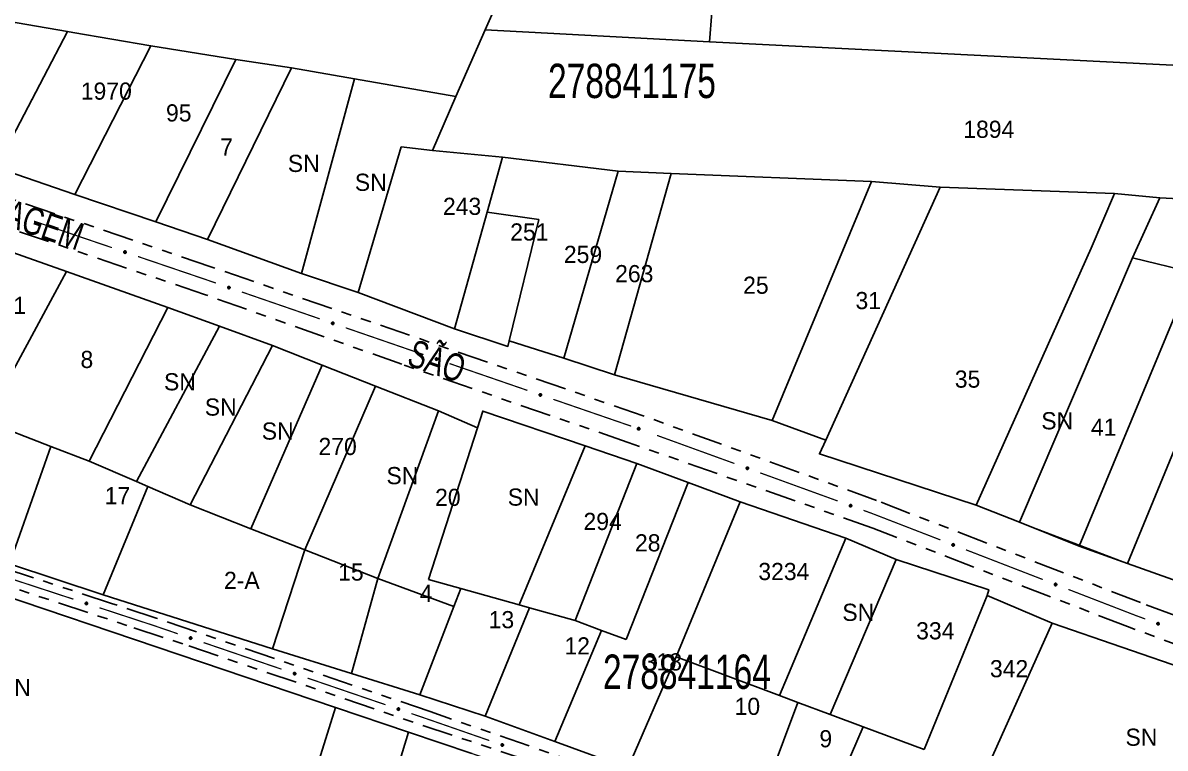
# Model space of a CAD drawing. Extents: x 203196 to 204359, y 4872588 to 4874244.
# Drawn here: x 203785.8 to 203952.2, y 4872949.2 to 4873054.9 of the extents above; entities that cross this region are included whole.
import ezdxf
from ezdxf.enums import TextEntityAlignment as Align

# ---------------------------------------------------------------- set-up
doc = ezdxf.new("R2010")
doc.units = 0
doc.header["$LTSCALE"] = 1.5
doc.header["$MEASUREMENT"] = 0
doc.linetypes.add('TRACO_25', pattern=[8, 3, -1, 1, -1, 1, -1])
for name, color, linetype in [('CD_MALHA_LOTES', 7, 'CONTINUOUS'), ('CD_TXT_QUADRA', 7, 'CONTINUOUS'), ('RU-QUADRA', 210, 'CONTINUOUS'), ('SV-EIXO-RUA-N-PAV', 6, 'CONTINUOUS'), ('SV-RUA-NAO-PAV', 7, 'CONTINUOUS'), ('SV-TXT-RUA-N-PAV', 7, 'CONTINUOUS'), ('Th_NmrPort', 1, 'CONTINUOUS')]:
    doc.layers.add(name, color=color, linetype=linetype)
doc.styles.add('ARIAL', font='ARIAL.SHX')

msp = doc.modelspace()

# ---------------------------------------------------------------- linework, layer by layer
at = {"layer": 'CD_MALHA_LOTES', "linetype": 'Continuous', "flags": 128}
for points in [[(203853.121982, 4873053.845692), (203857.186111, 4873063.072302)], [(203885.823435, 4873052.068419), (203886.506238, 4873060.685529)], [(203792.242012, 4873053.59605), (203768.521397, 4873057.680957)], [(203781.890868, 4873033.784466), (203792.242012, 4873053.59605)], [(203793.037465, 4873053.459066), (203792.242012, 4873053.59605)], [(203804.409524, 4873051.500693), (203793.037465, 4873053.459066)], [(203848.832793, 4873044.108137), (203853.121982, 4873053.845692)], [(203885.823435, 4873052.068419), (203853.121982, 4873053.845692)], [(203793.341704, 4873029.881911), (203804.409524, 4873051.500693)], [(203816.774124, 4873049.531691), (203804.409524, 4873051.500693)], [(204030.487436, 4873044.820245), (203885.823435, 4873052.068419)], [(203805.13036, 4873025.864224), (203816.774124, 4873049.531691)], [(203824.908689, 4873048.313637), (203816.774124, 4873049.531691)], [(203812.648515, 4873023.301965), (203824.908689, 4873048.313637)], [(203834.081814, 4873046.701139), (203824.908689, 4873048.313637)], [(203826.378144, 4873018.3472), (203834.081814, 4873046.701139)], [(203834.081814, 4873046.701139), (203848.832793, 4873044.108137)], [(203845.473912, 4873036.288461), (203848.832793, 4873044.108137)], [(203840.890518, 4873036.8016), (203834.63816, 4873015.614133)], [(203845.473912, 4873036.288461), (203840.890518, 4873036.8016)], [(203855.656088, 4873035.300666), (203845.473912, 4873036.288461)], [(203853.438623, 4873027.312198), (203855.656088, 4873035.300666)], [(203855.656088, 4873035.300666), (203872.499733, 4873033.26276)], [(203781.890868, 4873033.784466), (203793.341704, 4873029.881911)], [(203864.564882, 4873006.02953), (203872.499733, 4873033.26276)], [(203871.973828, 4873003.594156), (203880.241047, 4873032.901806)], [(203872.499733, 4873033.26276), (203880.241047, 4873032.901806)], [(203880.241047, 4873032.901806), (203909.422222, 4873031.768604)], [(203894.938902, 4872996.952933), (203909.422222, 4873031.768604)], [(203902.760369, 4872994.102973), (203919.449135, 4873030.933028)], [(203909.422222, 4873031.768604), (203919.449135, 4873030.933028)], [(203919.449135, 4873030.933028), (203944.828698, 4873030.002983)], [(203793.341704, 4873029.881911), (203805.13036, 4873025.864224)], [(203924.657896, 4872984.647631), (203941.412932, 4873022.070896), (203944.828698, 4873030.002983)], [(203944.828698, 4873030.002983), (203951.4182, 4873029.385217)], [(203947.465707, 4873020.620496), (203951.4182, 4873029.385217)], [(203951.4182, 4873029.385217), (204021.871201, 4873025.681112)], [(203848.667316, 4873010.303457), (203853.438623, 4873027.312198)], [(203860.958808, 4873026.198097), (203853.438623, 4873027.312198)], [(203856.640582, 4873008.533822), (203860.958808, 4873026.198097)], [(203805.13036, 4873025.864224), (203812.648515, 4873023.301965)], [(203777.094443, 4873023.962809), (203792.097701, 4873018.637287)], [(203812.648515, 4873023.301965), (203826.378144, 4873018.3472)], [(203930.992623, 4872982.130188), (203947.465707, 4873020.620496)], [(203956.222469, 4873018.522151), (203947.465707, 4873020.620496)], [(203780.321816, 4872996.851906), (203792.097701, 4873018.637287)], [(203792.097701, 4873018.637287), (203806.889796, 4873013.386719)], [(203826.378144, 4873018.3472), (203834.63816, 4873015.614133)], [(203939.680674, 4872978.677525), (203956.222469, 4873018.522151)], [(203946.700885, 4872976.149762), (203963.460238, 4873016.787797)], [(203834.63816, 4873015.614133), (203848.667316, 4873010.303457)], [(203795.442211, 4872991.02488), (203806.889796, 4873013.386719)], [(203806.889796, 4873013.386719), (203814.415385, 4873010.664926)], [(203802.317484, 4872988.050414), (203814.415385, 4873010.664926)], [(203814.415385, 4873010.664926), (203822.141594, 4873007.870575)], [(203848.667316, 4873010.303457), (203856.411441, 4873007.744297)], [(203810.14051, 4872984.665918), (203822.141594, 4873007.870575)], [(203822.141594, 4873007.870575), (203829.3505, 4873005.03063)], [(203856.411441, 4873007.744297), (203856.640582, 4873008.533822)], [(203856.640582, 4873008.533822), (203864.564882, 4873006.02953)], [(203864.564882, 4873006.02953), (203871.973828, 4873003.594156)], [(203818.998296, 4872981.193302), (203829.3505, 4873005.03063)], [(203829.3505, 4873005.03063), (203837.153078, 4873001.956808)], [(203871.973828, 4873003.594156), (203894.938902, 4872996.952933)], [(203826.825481, 4872978.124723), (203837.153078, 4873001.956808)], [(203837.153078, 4873001.956808), (203846.332081, 4872998.340744)], [(203837.498959, 4872973.940281), (203846.332081, 4872998.340744)], [(203846.332081, 4872998.340744), (203852.013923, 4872995.903337)], [(203852.013923, 4872995.903337), (203852.796826, 4872998.326149)], [(203852.796826, 4872998.326149), (203867.710795, 4872993.254147)], [(203789.822241, 4872993.190677), (203780.321816, 4872996.851906)], [(203894.938902, 4872996.952933), (203902.760369, 4872994.102973)], [(203844.867516, 4872973.787677), (203852.013923, 4872995.903337)], [(203783.815098, 4872976.061466), (203789.822241, 4872993.190677)], [(203789.822241, 4872993.190677), (203795.442211, 4872991.02488)], [(203858.102091, 4872970.090287), (203867.710795, 4872993.254147)], [(203867.710795, 4872993.254147), (203875.228602, 4872990.69746)], [(203902.760369, 4872994.102973), (203901.831629, 4872992.088436)], [(203802.317484, 4872988.050414), (203795.442211, 4872991.02488)], [(203901.831629, 4872992.088436), (203924.657896, 4872984.647631)], [(203866.227042, 4872967.820391), (203875.228602, 4872990.69746)], [(203875.228602, 4872990.69746), (203882.69863, 4872987.925001)], [(203803.952976, 4872987.342847), (203802.317484, 4872988.050414)], [(203882.69863, 4872987.925001), (203873.66462, 4872965.056368)], [(203882.69863, 4872987.925001), (203890.2794, 4872985.111439)], [(203797.472578, 4872971.559753), (203803.952976, 4872987.342847)], [(203810.14051, 4872984.665918), (203803.952976, 4872987.342847)], [(203818.998296, 4872981.193302), (203810.14051, 4872984.665918)], [(203880.943819, 4872962.527218), (203890.2794, 4872985.111439)], [(203890.2794, 4872985.111439), (203905.669865, 4872979.834025)], [(203924.657896, 4872984.647631), (203930.992623, 4872982.130188)], [(203826.825481, 4872978.124723), (203818.998296, 4872981.193302)], [(203930.992623, 4872982.130188), (203939.680674, 4872978.677525)], [(203756.311058, 4872980.481343), (203831.336802, 4872955.17259)], [(203895.991435, 4872956.903317), (203905.669865, 4872979.834025)], [(203905.669865, 4872979.834025), (203913.007581, 4872976.710727)], [(203822.1377, 4872963.723123), (203826.825481, 4872978.124723)], [(203837.498959, 4872973.940281), (203826.825481, 4872978.124723)], [(203939.680674, 4872978.677525), (203946.700885, 4872976.149762)], [(203797.472578, 4872971.559753), (203783.815098, 4872976.061466)], [(203903.379668, 4872954.142036), (203913.007581, 4872976.710727)], [(203913.007581, 4872976.710727), (203926.508543, 4872972.310837)], [(203946.700885, 4872976.149762), (203954.773101, 4872973.243204)], [(203833.630488, 4872960.123787), (203837.498959, 4872973.940281)], [(203848.557499, 4872969.854379), (203837.498959, 4872973.940281)], [(203849.567324, 4872972.474675), (203844.867516, 4872973.787677)], [(203822.1377, 4872963.723123), (203797.472578, 4872971.559753)], [(203848.557499, 4872969.854379), (203849.567324, 4872972.474675)], [(203858.102091, 4872970.090287), (203849.567324, 4872972.474675)], [(203917.075829, 4872949.023228), (203926.259262, 4872971.448679)], [(203926.508543, 4872972.310837), (203926.259262, 4872971.448679)], [(203926.259262, 4872971.448679), (203935.758991, 4872967.460894)], [(203843.603737, 4872957.000343), (203848.557499, 4872969.854379)], [(203853.136557, 4872953.885088), (203859.584793, 4872969.676059)], [(203859.584793, 4872969.676059), (203858.102091, 4872970.090287)], [(203866.227042, 4872967.820391), (203859.584793, 4872969.676059)], [(203870.100155, 4872966.381028), (203866.227042, 4872967.820391)], [(203863.265969, 4872950.210761), (203870.100155, 4872966.381028)], [(203873.66462, 4872965.056368), (203870.100155, 4872966.381028)], [(203925.977239, 4872945.696412), (203935.758991, 4872967.460894)], [(203935.758991, 4872967.460894), (203966.195817, 4872956.941858)], [(203833.630488, 4872960.123787), (203822.1377, 4872963.723123)], [(203873.918998, 4872946.346498), (203880.943819, 4872962.527218)], [(203895.991435, 4872956.903317), (203880.943819, 4872962.527218)], [(203843.603737, 4872957.000343), (203833.630488, 4872960.123787)], [(203853.136557, 4872953.885088), (203843.603737, 4872957.000343)], [(203898.688687, 4872955.895245), (203895.991435, 4872956.903317)], [(203823.578466, 4872930.432633), (203831.336802, 4872955.17259)], [(203831.336802, 4872955.17259), (203841.968219, 4872951.552568)], [(203892.265783, 4872938.778469), (203898.688687, 4872955.895245)], [(203903.379668, 4872954.142036), (203898.688687, 4872955.895245)], [(203863.265969, 4872950.210761), (203853.136557, 4872953.885088)], [(203908.199656, 4872952.340612), (203903.379668, 4872954.142036)], [(203834.423189, 4872926.899785), (203841.968219, 4872951.552568)], [(203841.968219, 4872951.552568), (203851.171292, 4872948.465834)], [(203901.10455, 4872935.943077), (203908.199656, 4872952.340612)], [(203917.075829, 4872949.023228), (203908.199656, 4872952.340612)], [(203873.918998, 4872946.346498), (203863.265969, 4872950.210761)]]:
    msp.add_lwpolyline(points, dxfattribs=at)
at = {"layer": 'RU-QUADRA', "linetype": 'Continuous', "const_width": 0.18, "flags": 128}
for points in [[(203954.773101, 4872973.243204), (203946.700885, 4872976.149762), (203930.992623, 4872982.130188), (203924.657896, 4872984.647631), (203901.831629, 4872992.088436), (203902.760369, 4872994.102973), (203894.938902, 4872996.952933), (203871.973828, 4873003.594156), (203864.564882, 4873006.02953), (203856.640582, 4873008.533822), (203856.411441, 4873007.744297), (203848.667316, 4873010.303457), (203834.63816, 4873015.614133), (203826.378144, 4873018.3472), (203812.648515, 4873023.301965), (203805.13036, 4873025.864224), (203793.341704, 4873029.881911), (203781.890868, 4873033.784466)], [(203966.195817, 4872956.941858), (203935.758991, 4872967.460894), (203926.259262, 4872971.448679), (203926.508543, 4872972.310837), (203913.007581, 4872976.710727), (203905.669865, 4872979.834025), (203890.2794, 4872985.111439), (203882.69863, 4872987.925001), (203875.228602, 4872990.69746), (203867.710795, 4872993.254147), (203852.796826, 4872998.326149), (203852.013923, 4872995.903337), (203846.332081, 4872998.340744), (203837.153078, 4873001.956808), (203829.3505, 4873005.03063), (203822.141594, 4873007.870575), (203814.415385, 4873010.664926), (203806.889796, 4873013.386719), (203792.097701, 4873018.637287), (203777.094443, 4873023.962809)], [(203783.815098, 4872976.061466), (203797.472578, 4872971.559753), (203822.1377, 4872963.723123), (203833.630488, 4872960.123787), (203843.603737, 4872957.000343), (203853.136557, 4872953.885088), (203863.265969, 4872950.210761), (203873.918998, 4872946.346498), (203892.265783, 4872938.778469), (203901.10455, 4872935.943077), (203911.112049, 4872932.459476), (203915.375991, 4872930.975201), (203920.509222, 4872929.188329), (203921.307144, 4872931.127443), (203930.87146, 4872927.257226), (203940.435259, 4872923.599782), (203949.921242, 4872919.972097), (203949.33402, 4872918.494715), (203967.785489, 4872911.750384)]]:
    msp.add_lwpolyline(points, dxfattribs=at)
msp.add_lwpolyline([(203961.291976, 4872911.308828), (203952.813353, 4872885.559117), (203843.492044, 4872923.863747), (203834.423189, 4872926.899785), (203823.578466, 4872930.432633), (203741.581345, 4872958.049153), (203731.976555, 4872961.416006), (203713.561501, 4872967.871201), (203721.84424, 4872979.151801), (203729.707697, 4872989.861363), (203756.311058, 4872980.481343), (203831.336802, 4872955.17259), (203841.968219, 4872951.552568), (203851.171292, 4872948.465834)], close=True, dxfattribs=at)
at = {"layer": 'SV-EIXO-RUA-N-PAV', "const_width": 0.18}
for points in [[(203798.743986, 4873022.118802), (203787.382038, 4873025.979648)], [(203812.488781, 4873017.448253), (203802.531302, 4873020.831853)], [(203812.945783, 4873017.29088), (203812.488781, 4873017.448253)], [(203813.891292, 4873016.965284), (203812.945783, 4873017.29088)], [(203829.019436, 4873011.755747), (203817.673328, 4873015.662899)], [(203844.147579, 4873006.54621), (203832.801472, 4873010.453362)], [(203859.275723, 4873001.336672), (203847.929615, 4873005.243825)], [(203874.403866, 4872996.127135), (203863.057758, 4873000.034288)], [(203889.451067, 4872990.688644), (203878.170367, 4872994.78081)], [(203904.491999, 4872985.232422), (203893.2113, 4872989.324588)], [(203909.439138, 4872983.437806), (203908.252232, 4872983.868366)], [(203910.126947, 4872983.17192), (203909.439138, 4872983.437806)], [(203919.454278, 4872979.566244), (203910.126947, 4872983.17192)], [(203934.378007, 4872973.797162), (203923.18521, 4872978.123973)], [(203781.721503, 4872974.666207), (203793.125102, 4872970.930175)], [(203947.890907, 4872968.573465), (203938.108939, 4872972.354891)], [(203796.926301, 4872969.684831), (203799.777201, 4872968.750823)], [(203799.777201, 4872968.750823), (203800.057928, 4872968.658852)], [(203800.057928, 4872968.658852), (203804.5287, 4872967.194143)], [(203948.371981, 4872968.396543), (203947.890907, 4872968.573465)], [(203949.310523, 4872968.051379), (203948.371981, 4872968.396543)], [(203804.5287, 4872967.194143), (203804.814085, 4872967.100646)], [(203804.814085, 4872967.100646), (203808.315374, 4872965.905372)], [(203812.100869, 4872964.613076), (203823.457354, 4872960.736188)], [(203827.242848, 4872959.443892), (203838.599333, 4872955.567003)], [(203842.384827, 4872954.274707), (203844.277575, 4872953.628559)], [(203844.277575, 4872953.628559), (203844.742503, 4872953.469842)], [(203844.742503, 4872953.469842), (203853.724796, 4872950.349859)]]:
    msp.add_lwpolyline(points, dxfattribs=at)
at = {"layer": 'SV-EIXO-RUA-N-PAV'}
for points in [[(203800.738268, 4873021.324873), (203800.694707, 4873021.302635), (203800.652722, 4873021.292431), (203800.615254, 4873021.293999), (203800.582506, 4873021.304018), (203800.550158, 4873021.318041), (203800.520664, 4873021.339375), (203800.493173, 4873021.370305), (203800.470559, 4873021.413845), (203800.462933, 4873021.457542), (203800.462505, 4873021.494358), (203800.470986, 4873021.529107), (203800.485135, 4873021.560303), (203800.508309, 4873021.590207), (203800.539925, 4873021.61776), (203800.584257, 4873021.63944), (203800.625487, 4873021.649161), (203800.661688, 4873021.646693), (203800.696568, 4873021.637946), (203800.729421, 4873021.623233), (203800.758253, 4873021.602125), (203800.785937, 4873021.570242), (203800.806755, 4873021.526203), (203800.81692, 4873021.485192), (203800.814961, 4873021.448966), (203800.805576, 4873021.41482), (203800.791905, 4873021.382204), (203800.771694, 4873021.351663), (203800.738268, 4873021.324873)], [(203815.88232, 4873016.163228), (203815.838669, 4873016.141168), (203815.796642, 4873016.131135), (203815.759181, 4873016.132856), (203815.726474, 4873016.143009), (203815.694184, 4873016.157164), (203815.664776, 4873016.178617), (203815.637412, 4873016.209659), (203815.614976, 4873016.253291), (203815.607528, 4873016.297019), (203815.60725, 4873016.333836), (203815.615873, 4873016.36855), (203815.630149, 4873016.399688), (203815.653445, 4873016.429498), (203815.685173, 4873016.456922), (203815.729593, 4873016.47842), (203815.770862, 4873016.487973), (203815.807053, 4873016.485358), (203815.841897, 4873016.476468), (203815.87469, 4873016.461622), (203815.903435, 4873016.440396), (203815.930989, 4873016.408401), (203815.951627, 4873016.364277), (203815.961625, 4873016.323224), (203815.959518, 4873016.287007), (203815.949994, 4873016.252899), (203815.936191, 4873016.22034), (203815.915855, 4873016.189881), (203815.88232, 4873016.163228)], [(203831.010463, 4873010.953691), (203830.966812, 4873010.931631), (203830.924785, 4873010.921598), (203830.887324, 4873010.923319), (203830.854618, 4873010.933471), (203830.822327, 4873010.947627), (203830.79292, 4873010.96908), (203830.765556, 4873011.000122), (203830.74312, 4873011.043754), (203830.735671, 4873011.087482), (203830.735394, 4873011.124299), (203830.744016, 4873011.159013), (203830.758293, 4873011.190151), (203830.781588, 4873011.219961), (203830.813316, 4873011.247385), (203830.857736, 4873011.268883), (203830.899006, 4873011.278436), (203830.935196, 4873011.27582), (203830.97004, 4873011.266931), (203831.002833, 4873011.252085), (203831.031579, 4873011.230859), (203831.059133, 4873011.198864), (203831.079771, 4873011.15474), (203831.089769, 4873011.113687), (203831.087662, 4873011.07747), (203831.078138, 4873011.043362), (203831.064334, 4873011.010802), (203831.043999, 4873010.980344), (203831.010463, 4873010.953691)], [(203846.138607, 4873005.744153), (203846.094955, 4873005.722094), (203846.052929, 4873005.712061), (203846.015468, 4873005.713782), (203845.982761, 4873005.723934), (203845.95047, 4873005.738089), (203845.921063, 4873005.759543), (203845.893699, 4873005.790584), (203845.871263, 4873005.834217), (203845.863815, 4873005.877945), (203845.863537, 4873005.914762), (203845.87216, 4873005.949476), (203845.886436, 4873005.980614), (203845.909731, 4873006.010424), (203845.941459, 4873006.037847), (203845.98588, 4873006.059346), (203846.027149, 4873006.068899), (203846.063339, 4873006.066283), (203846.098184, 4873006.057394), (203846.130977, 4873006.042547), (203846.159722, 4873006.021322), (203846.187276, 4873005.989327), (203846.207914, 4873005.945203), (203846.217912, 4873005.90415), (203846.215805, 4873005.867933), (203846.206281, 4873005.833825), (203846.192477, 4873005.801265), (203846.172142, 4873005.770807), (203846.138607, 4873005.744153)], [(203861.26675, 4873000.534616), (203861.223099, 4873000.512557), (203861.181072, 4873000.502524), (203861.143611, 4873000.504245), (203861.110905, 4873000.514397), (203861.078614, 4873000.528552), (203861.049207, 4873000.550006), (203861.021842, 4873000.581047), (203860.999406, 4873000.62468), (203860.991958, 4873000.668408), (203860.99168, 4873000.705224), (203861.000303, 4873000.739939), (203861.01458, 4873000.771077), (203861.037875, 4873000.800887), (203861.069603, 4873000.82831), (203861.114023, 4873000.849809), (203861.155292, 4873000.859362), (203861.191483, 4873000.856746), (203861.226327, 4873000.847857), (203861.25912, 4873000.83301), (203861.287865, 4873000.811784), (203861.315419, 4873000.779789), (203861.336057, 4873000.735665), (203861.346056, 4873000.694613), (203861.343949, 4873000.658396), (203861.334424, 4873000.624288), (203861.320621, 4873000.591728), (203861.300286, 4873000.56127), (203861.26675, 4873000.534616)], [(203875.591195, 4872995.601841), (203875.547544, 4872995.579782), (203875.505517, 4872995.569749), (203875.468056, 4872995.57147), (203875.43535, 4872995.581622), (203875.403059, 4872995.595777), (203875.373652, 4872995.617231), (203875.346288, 4872995.648272), (203875.323852, 4872995.691905), (203875.316403, 4872995.735633), (203875.316126, 4872995.772449), (203875.324748, 4872995.807164), (203875.339025, 4872995.838302), (203875.36232, 4872995.868111), (203875.394048, 4872995.895535), (203875.438468, 4872995.917034), (203875.479738, 4872995.926587), (203875.515928, 4872995.923971), (203875.550772, 4872995.915082), (203875.583565, 4872995.900235), (203875.61231, 4872995.879009), (203875.639865, 4872995.847014), (203875.660503, 4872995.80289), (203875.670501, 4872995.761838), (203875.668394, 4872995.725621), (203875.658869, 4872995.691513), (203875.645066, 4872995.658953), (203875.624731, 4872995.628495), (203875.591195, 4872995.601841)], [(203891.428712, 4872989.854137), (203891.384706, 4872989.832794), (203891.342521, 4872989.82345), (203891.305093, 4872989.825783), (203891.272557, 4872989.836469), (203891.240502, 4872989.85115), (203891.21145, 4872989.873082), (203891.184597, 4872989.904567), (203891.162877, 4872989.94856), (203891.156145, 4872989.992404), (203891.156469, 4872990.02922), (203891.165658, 4872990.063789), (203891.180442, 4872990.09469), (203891.204222, 4872990.124114), (203891.236394, 4872990.151016), (203891.28116, 4872990.171785), (203891.32258, 4872990.180662), (203891.358723, 4872990.177455), (203891.393417, 4872990.167996), (203891.425963, 4872990.152616), (203891.454357, 4872990.130923), (203891.481384, 4872990.098481), (203891.501298, 4872990.054026), (203891.510624, 4872990.012815), (203891.507925, 4872989.976637), (203891.497844, 4872989.94269), (203891.48351, 4872989.91036), (203891.462679, 4872989.880238), (203891.428712, 4872989.854137)], [(203906.469644, 4872984.397915), (203906.425638, 4872984.376572), (203906.383453, 4872984.367228), (203906.346025, 4872984.369561), (203906.313489, 4872984.380247), (203906.281434, 4872984.394928), (203906.252382, 4872984.41686), (203906.225529, 4872984.448345), (203906.203809, 4872984.492338), (203906.197077, 4872984.536182), (203906.197402, 4872984.572998), (203906.206591, 4872984.607567), (203906.221374, 4872984.638468), (203906.245154, 4872984.667892), (203906.277326, 4872984.694794), (203906.322092, 4872984.715563), (203906.363512, 4872984.72444), (203906.399655, 4872984.721233), (203906.434349, 4872984.711774), (203906.466895, 4872984.696394), (203906.495289, 4872984.674701), (203906.522316, 4872984.642259), (203906.54223, 4872984.597804), (203906.551556, 4872984.556593), (203906.548857, 4872984.520415), (203906.538776, 4872984.486468), (203906.524442, 4872984.454138), (203906.503611, 4872984.424016), (203906.469644, 4872984.397915)], [(203921.414068, 4872978.690626), (203921.369626, 4872978.670207), (203921.327255, 4872978.661745), (203921.289884, 4872978.66486), (203921.257578, 4872978.676222), (203921.225836, 4872978.69157), (203921.197248, 4872978.714103), (203921.171058, 4872978.746142), (203921.150262, 4872978.790579), (203921.144447, 4872978.834554), (203921.14554, 4872978.871356), (203921.155449, 4872978.905725), (203921.170875, 4872978.93631), (203921.195263, 4872978.965232), (203921.22799, 4872978.991455), (203921.27318, 4872979.011285), (203921.314776, 4872979.019296), (203921.350844, 4872979.015334), (203921.385333, 4872979.005154), (203921.417551, 4872978.989097), (203921.445486, 4872978.966816), (203921.47183, 4872978.933817), (203921.490811, 4872978.888956), (203921.499275, 4872978.84756), (203921.495821, 4872978.811446), (203921.485033, 4872978.777716), (203921.470027, 4872978.745693), (203921.448572, 4872978.716012), (203921.414068, 4872978.690626)], [(203936.337797, 4872972.921544), (203936.293355, 4872972.901125), (203936.250984, 4872972.892663), (203936.213613, 4872972.895778), (203936.181307, 4872972.90714), (203936.149565, 4872972.922488), (203936.120977, 4872972.945021), (203936.094788, 4872972.97706), (203936.073992, 4872973.021497), (203936.068176, 4872973.065472), (203936.069269, 4872973.102274), (203936.079178, 4872973.136643), (203936.094604, 4872973.167228), (203936.118993, 4872973.19615), (203936.151719, 4872973.222374), (203936.196909, 4872973.242203), (203936.238506, 4872973.250214), (203936.274574, 4872973.246253), (203936.309063, 4872973.236072), (203936.34128, 4872973.220015), (203936.369216, 4872973.197734), (203936.395559, 4872973.164736), (203936.414541, 4872973.119874), (203936.423004, 4872973.078478), (203936.41955, 4872973.042364), (203936.408763, 4872973.008635), (203936.393757, 4872972.976611), (203936.372302, 4872972.946931), (203936.337797, 4872972.921544)], [(203794.923434, 4872970.456846), (203794.966748, 4872970.479559), (203795.008619, 4872970.490223), (203795.046102, 4872970.489066), (203795.078958, 4872970.479407), (203795.111458, 4872970.465739), (203795.141184, 4872970.44473), (203795.169012, 4872970.414104), (203795.192102, 4872970.370814), (203795.200207, 4872970.327203), (203795.201039, 4872970.290395), (203795.192939, 4872970.255555), (203795.179133, 4872970.224205), (203795.156289, 4872970.194048), (203795.124977, 4872970.16615), (203795.080885, 4872970.143986), (203795.039764, 4872970.133813), (203795.003538, 4872970.135884), (203794.968564, 4872970.144249), (203794.935552, 4872970.1586), (203794.90649, 4872970.179391), (203794.878458, 4872970.210968), (203794.857159, 4872970.254777), (203794.846544, 4872970.295674), (203794.848106, 4872970.331919), (203794.857116, 4872970.366166), (203794.870428, 4872970.39893), (203794.890303, 4872970.429691), (203794.923434, 4872970.456846)], [(203951.284462, 4872967.208142), (203951.240362, 4872967.186994), (203951.198136, 4872967.177836), (203951.160719, 4872967.180335), (203951.12823, 4872967.191164), (203951.096241, 4872967.205987), (203951.067285, 4872967.228047), (203951.040572, 4872967.25965), (203951.019047, 4872967.303739), (203951.012509, 4872967.347612), (203951.012995, 4872967.384427), (203951.022337, 4872967.418954), (203951.037257, 4872967.449789), (203951.061167, 4872967.479108), (203951.093458, 4872967.505867), (203951.138315, 4872967.526439), (203951.179774, 4872967.535133), (203951.215902, 4872967.531766), (203951.250554, 4872967.522154), (203951.283032, 4872967.50663), (203951.31133, 4872967.484812), (203951.338213, 4872967.452251), (203951.35793, 4872967.407708), (203951.367074, 4872967.366457), (203951.364215, 4872967.330291), (203951.353984, 4872967.296389), (203951.339508, 4872967.264123), (203951.318544, 4872967.234093), (203951.284462, 4872967.208142)], [(203810.107711, 4872965.409821), (203810.151303, 4872965.431997), (203810.193302, 4872965.442142), (203810.230768, 4872965.440521), (203810.263501, 4872965.430456), (203810.29583, 4872965.416387), (203810.325294, 4872965.395011), (203810.352741, 4872965.364043), (203810.375293, 4872965.320471), (203810.382858, 4872965.276763), (203810.383234, 4872965.239947), (203810.374704, 4872965.20521), (203810.36051, 4872965.174034), (203810.337295, 4872965.144162), (203810.30564, 4872965.116654), (203810.261277, 4872965.095037), (203810.220033, 4872965.085374), (203810.183836, 4872965.087893), (203810.148968, 4872965.09669), (203810.116136, 4872965.111448), (203810.087334, 4872965.132598), (203810.059695, 4872965.164519), (203810.038939, 4872965.208588), (203810.028832, 4872965.249614), (203810.030842, 4872965.285836), (203810.040275, 4872965.319969), (203810.053992, 4872965.352566), (203810.074246, 4872965.383079), (203810.107711, 4872965.409821)], [(203825.24969, 4872960.240637), (203825.293282, 4872960.262812), (203825.335282, 4872960.272957), (203825.372747, 4872960.271336), (203825.405481, 4872960.261271), (203825.437809, 4872960.247202), (203825.467273, 4872960.225827), (203825.49472, 4872960.194859), (203825.517272, 4872960.151286), (203825.524837, 4872960.107578), (203825.525213, 4872960.070762), (203825.516683, 4872960.036025), (203825.50249, 4872960.004849), (203825.479274, 4872959.974978), (203825.447619, 4872959.947469), (203825.403256, 4872959.925853), (203825.362013, 4872959.916189), (203825.325815, 4872959.918709), (203825.290948, 4872959.927505), (203825.258115, 4872959.942264), (203825.229313, 4872959.963413), (203825.201674, 4872959.995335), (203825.180918, 4872960.039403), (203825.170811, 4872960.080429), (203825.172821, 4872960.116652), (203825.182255, 4872960.150785), (203825.195971, 4872960.183381), (203825.216225, 4872960.213894), (203825.24969, 4872960.240637)], [(203840.391669, 4872955.071452), (203840.435261, 4872955.093628), (203840.477261, 4872955.103773), (203840.514726, 4872955.102152), (203840.54746, 4872955.092087), (203840.579788, 4872955.078018), (203840.609252, 4872955.056642), (203840.636699, 4872955.025674), (203840.659251, 4872954.982102), (203840.666816, 4872954.938394), (203840.667192, 4872954.901578), (203840.658662, 4872954.866841), (203840.644469, 4872954.835665), (203840.621253, 4872954.805793), (203840.589598, 4872954.778285), (203840.545235, 4872954.756668), (203840.503992, 4872954.747005), (203840.467795, 4872954.749524), (203840.432927, 4872954.758321), (203840.400094, 4872954.77308), (203840.371292, 4872954.794229), (203840.343653, 4872954.82615), (203840.322898, 4872954.870219), (203840.31279, 4872954.911245), (203840.3148, 4872954.947467), (203840.324234, 4872954.9816), (203840.33795, 4872955.014197), (203840.358204, 4872955.04471), (203840.391669, 4872955.071452)], [(203855.51674, 4872949.854896), (203855.560223, 4872949.877285), (203855.602173, 4872949.887635), (203855.639646, 4872949.886197), (203855.672428, 4872949.876291), (203855.704825, 4872949.862381), (203855.734393, 4872949.841149), (203855.761991, 4872949.810316), (203855.784756, 4872949.766854), (203855.792534, 4872949.723183), (203855.793089, 4872949.68637), (203855.784729, 4872949.651592), (203855.770688, 4872949.620346), (203855.747619, 4872949.590362), (203855.716099, 4872949.562699), (203855.671842, 4872949.540866), (203855.630646, 4872949.531001), (203855.594437, 4872949.533344), (203855.559526, 4872949.54197), (203855.526622, 4872949.556568), (203855.497717, 4872949.577577), (203855.469923, 4872949.609363), (203855.448952, 4872949.65333), (203855.438644, 4872949.694306), (203855.440478, 4872949.730538), (203855.449744, 4872949.764716), (203855.463302, 4872949.797379), (203855.483406, 4872949.827991), (203855.51674, 4872949.854896)]]:
    msp.add_lwpolyline(points, close=True, dxfattribs=at)
for points in [[(203800.805576, 4873021.41482), (203800.462505, 4873021.494358)], [(203800.791905, 4873021.382204), (203800.462933, 4873021.457542)], [(203800.794802, 4873021.398693), (203800.466855, 4873021.472661)], [(203800.807948, 4873021.433137), (203800.469251, 4873021.51364)], [(203800.771694, 4873021.351663), (203800.470559, 4873021.413845)], [(203800.777367, 4873021.368589), (203800.470944, 4873021.433802)], [(203800.814961, 4873021.448966), (203800.470986, 4873021.529107)], [(203800.812902, 4873021.468924), (203800.481079, 4873021.544209)], [(203800.81692, 4873021.485192), (203800.485135, 4873021.560303)], [(203800.754764, 4873021.340241), (203800.485808, 4873021.392722)], [(203800.738268, 4873021.324873), (203800.493173, 4873021.370305)], [(203800.810105, 4873021.507344), (203800.501538, 4873021.574727)], [(203800.806755, 4873021.526203), (203800.508309, 4873021.590207)], [(203800.714048, 4873021.313724), (203800.514056, 4873021.352859)], [(203800.694707, 4873021.302635), (203800.520664, 4873021.339375)], [(203800.792218, 4873021.54801), (203800.527164, 4873021.603489)], [(203800.785937, 4873021.570242), (203800.539925, 4873021.61776)], [(203800.670798, 4873021.296715), (203800.54411, 4873021.326794)], [(203800.652722, 4873021.292431), (203800.550158, 4873021.318041)], [(203800.766115, 4873021.585702), (203800.569585, 4873021.626544)], [(203800.758253, 4873021.602125), (203800.584257, 4873021.63944)], [(203800.739523, 4873021.613474), (203800.611104, 4873021.642699)], [(203800.729421, 4873021.623233), (203800.625487, 4873021.649161)], [(203815.949994, 4873016.252899), (203815.60725, 4873016.333836)], [(203815.936191, 4873016.22034), (203815.607528, 4873016.297019)], [(203815.939155, 4873016.236817), (203815.611512, 4873016.312122)], [(203815.95244, 4873016.271207), (203815.614075, 4873016.353091)], [(203815.915855, 4873016.189881), (203815.614976, 4873016.253291)], [(203815.921597, 4873016.206784), (203815.615443, 4873016.273246)], [(203815.959518, 4873016.287007), (203815.615873, 4873016.36855)], [(203815.957541, 4873016.306973), (203815.626028, 4873016.383611)], [(203815.898878, 4873016.178528), (203815.630139, 4873016.232106)], [(203815.961625, 4873016.323224), (203815.630149, 4873016.399688)], [(203815.88232, 4873016.163228), (203815.637412, 4873016.209659)], [(203815.9549, 4873016.345404), (203815.64661, 4873016.414045)], [(203815.951627, 4873016.364277), (203815.653445, 4873016.429498)], [(203815.858054, 4873016.152178), (203815.658224, 4873016.192128)], [(203815.838669, 4873016.141168), (203815.664776, 4873016.178617)], [(203815.93718, 4873016.386143), (203815.672354, 4873016.442702)], [(203815.930989, 4873016.408401), (203815.685173, 4873016.456922)], [(203815.814736, 4873016.135346), (203815.688171, 4873016.165941)], [(203815.796642, 4873016.131135), (203815.694184, 4873016.157164)], [(203815.911231, 4873016.423942), (203815.714869, 4873016.465584)], [(203815.903435, 4873016.440396), (203815.729593, 4873016.47842)], [(203815.884752, 4873016.451821), (203815.756453, 4873016.48157)], [(203815.87469, 4873016.461622), (203815.770862, 4873016.487973)], [(203831.078138, 4873011.043362), (203830.735394, 4873011.124299)], [(203831.064334, 4873011.010802), (203830.735671, 4873011.087482)], [(203831.067298, 4873011.02728), (203830.739655, 4873011.102585)], [(203831.080584, 4873011.06167), (203830.742218, 4873011.143554)], [(203831.043999, 4873010.980344), (203830.74312, 4873011.043754)], [(203831.04974, 4873010.997247), (203830.743586, 4873011.063709)], [(203831.087662, 4873011.07747), (203830.744016, 4873011.159013)], [(203831.085684, 4873011.097436), (203830.754171, 4873011.174074)], [(203831.027022, 4873010.968991), (203830.758282, 4873011.022569)], [(203831.089769, 4873011.113687), (203830.758293, 4873011.190151)], [(203831.010463, 4873010.953691), (203830.765556, 4873011.000122)], [(203831.083044, 4873011.135867), (203830.774754, 4873011.204508)], [(203831.079771, 4873011.15474), (203830.781588, 4873011.219961)], [(203830.986198, 4873010.942641), (203830.786367, 4873010.982591)], [(203830.966812, 4873010.931631), (203830.79292, 4873010.96908)], [(203831.065323, 4873011.176605), (203830.800497, 4873011.233165)], [(203831.059133, 4873011.198864), (203830.813316, 4873011.247385)], [(203831.039374, 4873011.214405), (203830.843012, 4873011.256047)], [(203831.031579, 4873011.230859), (203830.857736, 4873011.268883)], [(203831.012896, 4873011.242284), (203830.884597, 4873011.272033)], [(203831.002833, 4873011.252085), (203830.899006, 4873011.278436)], [(203830.942879, 4873010.925808), (203830.816315, 4873010.956404)], [(203830.924785, 4873010.921598), (203830.822327, 4873010.947627)], [(203846.213828, 4873005.887899), (203845.882315, 4873005.964536)], [(203846.217912, 4873005.90415), (203845.886436, 4873005.980614)], [(203846.211187, 4873005.92633), (203845.902897, 4873005.994971)], [(203846.207914, 4873005.945203), (203845.909731, 4873006.010424)], [(203846.193466, 4873005.967068), (203845.92864, 4873006.023628)], [(203846.187276, 4873005.989327), (203845.941459, 4873006.037847)], [(203846.167517, 4873006.004867), (203845.971156, 4873006.04651)], [(203846.159722, 4873006.021322), (203845.98588, 4873006.059346)], [(203846.141039, 4873006.032747), (203846.01274, 4873006.062496)], [(203846.130977, 4873006.042547), (203846.027149, 4873006.068899)], [(203846.206281, 4873005.833825), (203845.863537, 4873005.914762)], [(203846.192477, 4873005.801265), (203845.863815, 4873005.877945)], [(203846.195441, 4873005.817743), (203845.867799, 4873005.893048)], [(203846.208727, 4873005.852133), (203845.870362, 4873005.934017)], [(203846.172142, 4873005.770807), (203845.871263, 4873005.834217)], [(203846.177884, 4873005.78771), (203845.87173, 4873005.854172)], [(203846.215805, 4873005.867933), (203845.87216, 4873005.949476)], [(203846.155165, 4873005.759454), (203845.886426, 4873005.813032)], [(203846.138607, 4873005.744153), (203845.893699, 4873005.790584)], [(203846.114341, 4873005.733104), (203845.914511, 4873005.773054)], [(203846.094955, 4873005.722094), (203845.921063, 4873005.759543)], [(203846.071023, 4873005.716271), (203845.944458, 4873005.746867)], [(203846.052929, 4873005.712061), (203845.95047, 4873005.738089)], [(203861.334424, 4873000.624288), (203860.99168, 4873000.705224)], [(203861.320621, 4873000.591728), (203860.991958, 4873000.668408)], [(203861.323585, 4873000.608205), (203860.995942, 4873000.68351)], [(203861.336871, 4873000.642596), (203860.998505, 4873000.72448)], [(203861.300286, 4873000.56127), (203860.999406, 4873000.62468)], [(203861.306027, 4873000.578173), (203860.999873, 4873000.644635)], [(203861.343949, 4873000.658396), (203861.000303, 4873000.739939)], [(203861.341971, 4873000.678362), (203861.010458, 4873000.754999)], [(203861.283308, 4873000.549917), (203861.014569, 4873000.603495)], [(203861.346056, 4873000.694613), (203861.01458, 4873000.771077)], [(203861.26675, 4873000.534616), (203861.021842, 4873000.581047)], [(203861.339331, 4873000.716793), (203861.031041, 4873000.785434)], [(203861.336057, 4873000.735665), (203861.037875, 4873000.800887)], [(203861.242485, 4873000.523567), (203861.042654, 4873000.563517)], [(203861.223099, 4873000.512557), (203861.049207, 4873000.550006)], [(203861.32161, 4873000.757531), (203861.056784, 4873000.814091)], [(203861.315419, 4873000.779789), (203861.069603, 4873000.82831)], [(203861.199166, 4873000.506734), (203861.072602, 4873000.53733)], [(203861.181072, 4873000.502524), (203861.078614, 4873000.528552)], [(203861.295661, 4873000.79533), (203861.099299, 4873000.836973)], [(203861.287865, 4873000.811784), (203861.114023, 4873000.849809)], [(203861.269182, 4873000.82321), (203861.140883, 4873000.852959)], [(203861.25912, 4873000.83301), (203861.155292, 4873000.859362)], [(203875.658869, 4872995.691513), (203875.316126, 4872995.772449)], [(203875.645066, 4872995.658953), (203875.316403, 4872995.735633)], [(203875.64803, 4872995.67543), (203875.320387, 4872995.750735)], [(203875.661316, 4872995.709821), (203875.32295, 4872995.791705)], [(203875.624731, 4872995.628495), (203875.323852, 4872995.691905)], [(203875.630472, 4872995.645398), (203875.324318, 4872995.71186)], [(203875.668394, 4872995.725621), (203875.324748, 4872995.807164)], [(203875.666416, 4872995.745586), (203875.334903, 4872995.822224)], [(203875.607753, 4872995.617142), (203875.339014, 4872995.67072)], [(203875.670501, 4872995.761838), (203875.339025, 4872995.838302)], [(203875.591195, 4872995.601841), (203875.346288, 4872995.648272)], [(203875.663776, 4872995.784018), (203875.355486, 4872995.852659)], [(203875.660503, 4872995.80289), (203875.36232, 4872995.868111)], [(203875.56693, 4872995.590792), (203875.367099, 4872995.630742)], [(203875.547544, 4872995.579782), (203875.373652, 4872995.617231)], [(203875.646055, 4872995.824756), (203875.381229, 4872995.881316)], [(203875.639865, 4872995.847014), (203875.394048, 4872995.895535)], [(203875.523611, 4872995.573959), (203875.397047, 4872995.604555)], [(203875.505517, 4872995.569749), (203875.403059, 4872995.595777)], [(203875.620106, 4872995.862555), (203875.423744, 4872995.904198)], [(203875.61231, 4872995.879009), (203875.438468, 4872995.917034)], [(203875.593627, 4872995.890435), (203875.465329, 4872995.920184)], [(203875.583565, 4872995.900235), (203875.479738, 4872995.926587)], [(203891.48351, 4872989.91036), (203891.156145, 4872989.992404)], [(203891.497844, 4872989.94269), (203891.156469, 4872990.02922)], [(203891.486743, 4872989.926787), (203891.160375, 4872990.00744)], [(203891.462679, 4872989.880238), (203891.162877, 4872989.94856)], [(203891.500589, 4872989.960955), (203891.163608, 4872990.048361)], [(203891.468696, 4872989.897045), (203891.16367, 4872989.968505)], [(203891.507925, 4872989.976637), (203891.165658, 4872990.063789)], [(203891.506274, 4872989.996633), (203891.176058, 4872990.078681)], [(203891.445518, 4872989.869165), (203891.177691, 4872989.92713)], [(203891.510624, 4872990.012815), (203891.180442, 4872990.09469)], [(203891.428712, 4872989.854137), (203891.184597, 4872989.904567)], [(203891.504262, 4872990.035102), (203891.197136, 4872990.108775)], [(203891.501298, 4872990.054026), (203891.204222, 4872990.124114)], [(203891.404269, 4872989.843485), (203891.205119, 4872989.886698)], [(203891.384706, 4872989.832794), (203891.21145, 4872989.873082)], [(203891.48721, 4872990.076125), (203891.223344, 4872990.137008)], [(203891.360681, 4872989.827364), (203891.234634, 4872989.860025)], [(203891.481384, 4872990.098481), (203891.236394, 4872990.151016)], [(203891.342521, 4872989.82345), (203891.240502, 4872989.85115)], [(203891.461883, 4872990.114343), (203891.266228, 4872990.159191)], [(203891.454357, 4872990.130923), (203891.28116, 4872990.171785)], [(203891.435863, 4872990.142652), (203891.308068, 4872990.174495)], [(203891.425963, 4872990.152616), (203891.32258, 4872990.180662)], [(203906.524442, 4872984.454138), (203906.197077, 4872984.536182)], [(203906.538776, 4872984.486468), (203906.197402, 4872984.572998)], [(203906.527675, 4872984.470565), (203906.201308, 4872984.551218)], [(203906.503611, 4872984.424016), (203906.203809, 4872984.492338)], [(203906.541521, 4872984.504733), (203906.20454, 4872984.592139)], [(203906.509628, 4872984.440823), (203906.204602, 4872984.512283)], [(203906.548857, 4872984.520415), (203906.206591, 4872984.607567)], [(203906.547206, 4872984.540411), (203906.216991, 4872984.62246)], [(203906.486451, 4872984.412943), (203906.218624, 4872984.470908)], [(203906.551556, 4872984.556593), (203906.221374, 4872984.638468)], [(203906.469644, 4872984.397915), (203906.225529, 4872984.448345)], [(203906.545194, 4872984.57888), (203906.238068, 4872984.652553)], [(203906.54223, 4872984.597804), (203906.245154, 4872984.667892)], [(203906.445202, 4872984.387263), (203906.246051, 4872984.430476)], [(203906.425638, 4872984.376572), (203906.252382, 4872984.41686)], [(203906.528142, 4872984.619903), (203906.264276, 4872984.680786)], [(203906.401614, 4872984.371142), (203906.275566, 4872984.403803)], [(203906.522316, 4872984.642259), (203906.277326, 4872984.694794)], [(203906.383453, 4872984.367228), (203906.281434, 4872984.394928)], [(203906.502815, 4872984.658121), (203906.30716, 4872984.702969)], [(203906.495289, 4872984.674701), (203906.322092, 4872984.715563)], [(203906.476796, 4872984.68643), (203906.349, 4872984.718273)], [(203906.466895, 4872984.696394), (203906.363512, 4872984.72444)], [(203921.470027, 4872978.745693), (203921.144447, 4872978.834554)], [(203921.485033, 4872978.777716), (203921.14554, 4872978.871356)], [(203921.473603, 4872978.762048), (203921.14899, 4872978.849498)], [(203921.448572, 4872978.716012), (203921.150262, 4872978.790579)], [(203921.454939, 4872978.73269), (203921.151471, 4872978.810503)], [(203921.488159, 4872978.79592), (203921.153077, 4872978.890343)], [(203921.495821, 4872978.811446), (203921.155449, 4872978.905725)], [(203921.431184, 4872978.7053), (203921.164626, 4872978.768844)], [(203921.494588, 4872978.831471), (203921.166157, 4872978.920397)], [(203921.499275, 4872978.84756), (203921.170875, 4872978.93631)], [(203921.414068, 4872978.690626), (203921.171058, 4872978.746142)], [(203921.49338, 4872978.869975), (203921.187859, 4872978.950044)], [(203921.389408, 4872978.680487), (203921.191203, 4872978.727849)], [(203921.490811, 4872978.888956), (203921.195263, 4872978.965232)], [(203921.369626, 4872978.670207), (203921.197248, 4872978.714103)], [(203921.477188, 4872978.911344), (203921.214651, 4872978.977723)], [(203921.345493, 4872978.665279), (203921.220155, 4872978.700565)], [(203921.327255, 4872978.661745), (203921.225836, 4872978.69157)], [(203921.47183, 4872978.933817), (203921.22799, 4872978.991455)], [(203921.452664, 4872978.950083), (203921.257989, 4872978.999006)], [(203921.445486, 4872978.966816), (203921.27318, 4872979.011285)], [(203921.427242, 4872978.978929), (203921.300139, 4872979.013434)], [(203921.417551, 4872978.989097), (203921.314776, 4872979.019296)], [(203936.393757, 4872972.976611), (203936.068176, 4872973.065472)], [(203936.408763, 4872973.008635), (203936.069269, 4872973.102274)], [(203936.397332, 4872972.992967), (203936.07272, 4872973.080416)], [(203936.372302, 4872972.946931), (203936.073992, 4872973.021497)], [(203936.378668, 4872972.963608), (203936.0752, 4872973.041421)], [(203936.411889, 4872973.026838), (203936.076806, 4872973.121261)], [(203936.41955, 4872973.042364), (203936.079178, 4872973.136643)], [(203936.354913, 4872972.936218), (203936.088355, 4872972.999762)], [(203936.418317, 4872973.06239), (203936.089887, 4872973.151315)], [(203936.423004, 4872973.078478), (203936.094604, 4872973.167228)], [(203936.337797, 4872972.921544), (203936.094788, 4872972.97706)], [(203936.417109, 4872973.100893), (203936.111588, 4872973.180962)], [(203936.313137, 4872972.911405), (203936.114932, 4872972.958767)], [(203936.414541, 4872973.119874), (203936.118993, 4872973.19615)], [(203936.293355, 4872972.901125), (203936.120977, 4872972.945021)], [(203936.400917, 4872973.142262), (203936.13838, 4872973.208641)], [(203936.269222, 4872972.896197), (203936.143884, 4872972.931483)], [(203936.250984, 4872972.892663), (203936.149565, 4872972.922488)], [(203936.395559, 4872973.164736), (203936.151719, 4872973.222374)], [(203936.376393, 4872973.181001), (203936.181718, 4872973.229924)], [(203936.369216, 4872973.197734), (203936.196909, 4872973.242203)], [(203936.350971, 4872973.209847), (203936.223868, 4872973.244352)], [(203936.34128, 4872973.220015), (203936.238506, 4872973.250214)], [(203794.846544, 4872970.295674), (203795.179133, 4872970.224205)], [(203794.848106, 4872970.331919), (203795.192939, 4872970.255555)], [(203794.850384, 4872970.311985), (203795.183012, 4872970.240343)], [(203794.853602, 4872970.273598), (203795.16289, 4872970.209602)], [(203794.854945, 4872970.347824), (203795.194504, 4872970.271039)], [(203794.857116, 4872970.366166), (203795.201039, 4872970.290395)], [(203794.857159, 4872970.254777), (203795.156289, 4872970.194048)], [(203794.867712, 4872970.38241), (203795.196451, 4872970.312042)], [(203794.870428, 4872970.39893), (203795.200207, 4872970.327203)], [(203794.871934, 4872970.233131), (203795.13758, 4872970.180561)], [(203794.878458, 4872970.210968), (203795.124977, 4872970.16615)], [(203794.884817, 4872970.412703), (203795.191936, 4872970.350854)], [(203794.890303, 4872970.429691), (203795.192102, 4872970.370814)], [(203794.898448, 4872970.195726), (203795.095414, 4872970.157042)], [(203794.90649, 4872970.179391), (203795.080885, 4872970.143986)], [(203794.907108, 4872970.441297), (203795.176622, 4872970.391768)], [(203794.923434, 4872970.456846), (203795.169012, 4872970.414104)], [(203794.925343, 4872970.168248), (203795.054075, 4872970.140432)], [(203794.935552, 4872970.1586), (203795.039764, 4872970.133813)], [(203794.94753, 4872970.468259), (203795.147939, 4872970.431319)], [(203794.966748, 4872970.479559), (203795.141184, 4872970.44473)], [(203794.990591, 4872970.485741), (203795.117601, 4872970.457053)], [(203795.008619, 4872970.490223), (203795.111458, 4872970.465739)], [(203951.339508, 4872967.264123), (203951.012509, 4872967.347612)], [(203951.353984, 4872967.296389), (203951.012995, 4872967.384427)], [(203951.342813, 4872967.280535), (203951.016805, 4872967.362629)], [(203951.318544, 4872967.234093), (203951.019047, 4872967.303739)], [(203951.324635, 4872967.250873), (203951.019928, 4872967.32368)], [(203951.35681, 4872967.314642), (203951.020219, 4872967.403536)], [(203951.364215, 4872967.330291), (203951.022337, 4872967.418954)], [(203951.362653, 4872967.350294), (203951.032803, 4872967.433801)], [(203951.301335, 4872967.223095), (203951.033766, 4872967.282243)], [(203951.367074, 4872967.366457), (203951.037257, 4872967.449789)], [(203951.284462, 4872967.208142), (203951.040572, 4872967.25965)], [(203951.360811, 4872967.388772), (203951.054013, 4872967.463801)], [(203951.259973, 4872967.197599), (203951.061015, 4872967.241691)], [(203951.35793, 4872967.407708), (203951.061167, 4872967.479108)], [(203951.240362, 4872967.186994), (203951.067285, 4872967.228047)], [(203951.34394, 4872967.429869), (203951.080346, 4872967.491917)], [(203951.216314, 4872967.18167), (203951.090412, 4872967.214887)], [(203951.338213, 4872967.452251), (203951.093458, 4872967.505867)], [(203951.198136, 4872967.177836), (203951.096241, 4872967.205987)], [(203951.318782, 4872967.468199), (203951.123327, 4872967.513911)], [(203951.31133, 4872967.484812), (203951.138315, 4872967.526439)], [(203951.292888, 4872967.496622), (203951.165235, 4872967.52903)], [(203951.283032, 4872967.50663), (203951.179774, 4872967.535133)], [(203810.028832, 4872965.249614), (203810.36051, 4872965.174034)], [(203810.030842, 4872965.285836), (203810.374704, 4872965.20521)], [(203810.032873, 4872965.265876), (203810.364589, 4872965.190122)], [(203810.035616, 4872965.227452), (203810.344088, 4872965.159633)], [(203810.037878, 4872965.301655), (203810.376461, 4872965.220674)], [(203810.038939, 4872965.208588), (203810.337295, 4872965.144162)], [(203810.040275, 4872965.319969), (203810.383234, 4872965.239947)], [(203810.051072, 4872965.336081), (203810.378914, 4872965.26165)], [(203810.053445, 4872965.186761), (203810.318421, 4872965.130907)], [(203810.053992, 4872965.352566), (203810.382858, 4872965.276763)], [(203810.059695, 4872965.164519), (203810.30564, 4872965.116654)], [(203810.06855, 4872965.36616), (203810.37488, 4872965.300515)], [(203810.074246, 4872965.383079), (203810.375293, 4872965.320471)], [(203810.079495, 4872965.149031), (203810.275967, 4872965.107912)], [(203810.087334, 4872965.132598), (203810.261277, 4872965.095037)], [(203810.091193, 4872965.394476), (203810.360074, 4872965.341615)], [(203810.106048, 4872965.121222), (203810.234425, 4872965.091815)], [(203810.107711, 4872965.409821), (203810.352741, 4872965.364043)], [(203810.116136, 4872965.111448), (203810.220033, 4872965.085374)], [(203810.131946, 4872965.420936), (203810.331883, 4872965.381518)], [(203810.151303, 4872965.431997), (203810.325294, 4872965.395011)], [(203810.17522, 4872965.437883), (203810.301865, 4872965.407625)], [(203810.193302, 4872965.442142), (203810.29583, 4872965.416387)], [(203825.170811, 4872960.080429), (203825.50249, 4872960.004849)], [(203825.172821, 4872960.116652), (203825.516683, 4872960.036025)], [(203825.174852, 4872960.096691), (203825.506568, 4872960.020938)], [(203825.177595, 4872960.058267), (203825.486067, 4872959.990449)], [(203825.179857, 4872960.132471), (203825.51844, 4872960.051489)], [(203825.180918, 4872960.039403), (203825.479274, 4872959.974978)], [(203825.182255, 4872960.150785), (203825.525213, 4872960.070762)], [(203825.193051, 4872960.166896), (203825.520893, 4872960.092465)], [(203825.195424, 4872960.017576), (203825.4604, 4872959.961723)], [(203825.195971, 4872960.183381), (203825.524837, 4872960.107578)], [(203825.201674, 4872959.995335), (203825.447619, 4872959.947469)], [(203825.210529, 4872960.196976), (203825.516859, 4872960.13133)], [(203825.216225, 4872960.213894), (203825.517272, 4872960.151286)], [(203825.221474, 4872959.979847), (203825.417946, 4872959.938728)], [(203825.229313, 4872959.963413), (203825.403256, 4872959.925853)], [(203825.233172, 4872960.225292), (203825.502053, 4872960.172431)], [(203825.248027, 4872959.952038), (203825.376404, 4872959.922631)], [(203825.24969, 4872960.240637), (203825.49472, 4872960.194859)], [(203825.258115, 4872959.942264), (203825.362013, 4872959.916189)], [(203825.273925, 4872960.251751), (203825.473862, 4872960.212333)], [(203825.293282, 4872960.262812), (203825.467273, 4872960.225827)], [(203825.317199, 4872960.268699), (203825.443845, 4872960.238441)], [(203825.335282, 4872960.272957), (203825.437809, 4872960.247202)], [(203840.31279, 4872954.911245), (203840.644469, 4872954.835665)], [(203840.3148, 4872954.947467), (203840.658662, 4872954.866841)], [(203840.316831, 4872954.927507), (203840.648547, 4872954.851753)], [(203840.319574, 4872954.889083), (203840.628046, 4872954.821264)], [(203840.321836, 4872954.963286), (203840.660419, 4872954.882305)], [(203840.322898, 4872954.870219), (203840.621253, 4872954.805793)], [(203840.324234, 4872954.9816), (203840.667192, 4872954.901578)], [(203840.33503, 4872954.997712), (203840.662872, 4872954.923281)], [(203840.337403, 4872954.848392), (203840.602379, 4872954.792538)], [(203840.33795, 4872955.014197), (203840.666816, 4872954.938394)], [(203840.343653, 4872954.82615), (203840.589598, 4872954.778285)], [(203840.352508, 4872955.027791), (203840.658838, 4872954.962146)], [(203840.358204, 4872955.04471), (203840.659251, 4872954.982102)], [(203840.363453, 4872954.810662), (203840.559925, 4872954.769543)], [(203840.371292, 4872954.794229), (203840.545235, 4872954.756668)], [(203840.375151, 4872955.056107), (203840.644032, 4872955.003246)], [(203840.390006, 4872954.782853), (203840.518384, 4872954.753446)], [(203840.391669, 4872955.071452), (203840.636699, 4872955.025674)], [(203840.400094, 4872954.77308), (203840.503992, 4872954.747005)], [(203840.415904, 4872955.082567), (203840.615841, 4872955.043149)], [(203840.435261, 4872955.093628), (203840.609252, 4872955.056642)], [(203840.459178, 4872955.099514), (203840.585824, 4872955.069257)], [(203840.477261, 4872955.103773), (203840.579788, 4872955.078018)], [(203855.438644, 4872949.694306), (203855.770688, 4872949.620346)], [(203855.440478, 4872949.730538), (203855.784729, 4872949.651592)], [(203855.442606, 4872949.710587), (203855.774688, 4872949.636455)], [(203855.445536, 4872949.672177), (203855.754336, 4872949.605866)], [(203855.447436, 4872949.746391), (203855.78641, 4872949.667064)], [(203855.448952, 4872949.65333), (203855.747619, 4872949.590362)], [(203855.449744, 4872949.764716), (203855.793089, 4872949.68637)], [(203855.460462, 4872949.78088), (203855.788664, 4872949.708051)], [(203855.463302, 4872949.797379), (203855.792534, 4872949.723183)], [(203855.463564, 4872949.631574), (203855.72881, 4872949.577015)], [(203855.469923, 4872949.609363), (203855.716099, 4872949.562699)], [(203855.477793, 4872949.811045), (203855.78444, 4872949.746896)], [(203855.483406, 4872949.827991), (203855.784756, 4872949.766854)], [(203855.489798, 4872949.593972), (203855.686468, 4872949.553813)], [(203855.497717, 4872949.577577), (203855.671842, 4872949.540866)], [(203855.500297, 4872949.839471), (203855.769433, 4872949.787924)], [(203855.516486, 4872949.566293), (203855.645006, 4872949.537513)], [(203855.51674, 4872949.854896), (203855.761991, 4872949.810316)], [(203855.526622, 4872949.556568), (203855.630646, 4872949.531001)], [(203855.540921, 4872949.866129), (203855.741047, 4872949.827688)], [(203855.560223, 4872949.877285), (203855.734393, 4872949.841149)], [(203855.584111, 4872949.883288), (203855.710903, 4872949.853649)], [(203855.602173, 4872949.887635), (203855.704825, 4872949.862381)]]:
    msp.add_lwpolyline(points, dxfattribs=at)
at = {"layer": 'SV-RUA-NAO-PAV', "linetype": 'TRACO_25'}
for points in [[(203992.802561, 4872957.147583, 12.724859), (203987.399617, 4872956.037438, 12.724859), (203948.599584, 4872970.443748, 12.724859), (203910.140796, 4872985.310802, 13.338659), (203876.15784, 4872997.638399, 13.490116), (203813.136117, 4873019.340599, 13.928545), (203780.701749, 4873030.361956, 13.761145), (203766.448388, 4873035.59491, 13.761145), (203756.05975, 4873042.699581, 13.761145)], [(203990.030302, 4872950.931506, 12.708917), (203946.712754, 4872966.948781, 12.844431), (203909.602439, 4872981.296583, 13.107488), (203873.938689, 4872993.77068, 13.458231), (203840.979228, 4873005.142126, 13.657516), (203812.244981, 4873015.298203, 13.824917), (203777.622909, 4873027.024163, 13.801003), (203763.450397, 4873032.328308, 13.601716), (203752.619297, 4873036.939264, 13.593745)], [(203970.348489, 4872910.124151, 12.501659), (203949.262458, 4872917.774761, 12.517602), (203916.309315, 4872929.75476, 12.868345), (203882.234258, 4872941.698971, 13.171259), (203845.116491, 4872954.557334, 13.522002), (203805.178884, 4872968.191275, 13.657516), (203798.692941, 4872970.316192, 13.657516), (203757.573821, 4872983.787583, 13.649545), (203756.804626, 4872984.039585, 13.649545), (203731.052862, 4872992.881759, 13.62563), (203725.060847, 4872995.467262, 13.410402)], [(203723.587185, 4872993.716619, 13.282859), (203753.738392, 4872982.687682, 13.793031), (203756.767442, 4872981.687968, 13.793031), (203801.927795, 4872966.783157, 13.697373), (203809.951399, 4872964.135031, 13.697373), (203844.02227, 4872952.559242, 13.545917), (203881.756714, 4872940.028442, 13.163288), (203915.914258, 4872928.43334, 12.748774), (203958.027946, 4872913.282478, 12.565431), (203969.806634, 4872909.000694, 12.501659)]]:
    msp.add_polyline3d(points, dxfattribs=at)

# ---------------------------------------------------------------- texts
at = {"layer": 'CD_TXT_QUADRA', "style": 'ARIAL', "width": 0.7}
for s, p in [('278841175', (203862.278957, 4873043.904731)), ('278841164', (203870.288247, 4872957.86978))]:
    msp.add_text(s, height=5, dxfattribs=at).set_placement(p)
at = {"layer": 'SV-TXT-RUA-N-PAV', "style": 'ARIAL', "width": 0.7}
for s, p in [('PASSAGEM', (203772.927874, 4873028.834749)), ('SÃO', (203841.546808, 4873005.068171))]:
    msp.add_text(s, height=4, rotation=341, dxfattribs=at).set_placement(p)
at = {"layer": 'Th_NmrPort', "color": 1}
for s, p in [('1970', (203794.197373, 4873044.917153)), ('95', (203806.614339, 4873041.745422)), ('1894', (203922.797813, 4873039.359047)), ('7', (203814.514774, 4873036.768978)), ('SN', (203824.369807, 4873034.391507)), ('SN', (203834.135128, 4873031.641661)), ('243', (203846.972134, 4873028.140659)), ('251', (203856.774939, 4873024.406257)), ('259', (203864.593843, 4873021.138656)), ('263', (203872.062646, 4873018.337855)), ('25', (203890.713789, 4873016.653099)), ('311', (203780.637544, 4873013.722243)), ('31', (203907.090023, 4873014.41868)), ('8', (203794.154199, 4873005.844058)), ('SN', (203806.326085, 4873002.588787)), ('35', (203921.56083, 4873002.982074)), ('SN', (203812.270494, 4872998.908914)), ('SN', (203934.164436, 4872996.913671)), ('SN', (203820.574214, 4872995.416238)), ('41', (203941.399839, 4872995.980071)), ('270', (203828.837495, 4872993.173028)), ('SN', (203838.744844, 4872988.927021)), ('17', (203797.686244, 4872985.999883)), ('20', (203845.826019, 4872985.759605)), ('SN', (203856.411635, 4872985.798604)), ('294', (203867.451883, 4872982.256059)), ('28', (203874.953162, 4872979.14232)), ('15', (203831.697255, 4872974.887779)), ('3234', (203892.927923, 4872974.967081)), ('2-A', (203815.06723, 4872973.671706)), ('4', (203843.586074, 4872971.774041)), ('SN', (203905.170576, 4872969.022671)), ('13', (203853.634956, 4872967.952635)), ('334', (203915.927126, 4872966.333534)), ('12', (203864.674573, 4872964.131229)), ('318', (203876.226964, 4872961.80446)), ('342', (203926.683676, 4872960.813725)), ('SN', (203782.26316, 4872958.075795)), ('10', (203889.472034, 4872955.328728)), ('9', (203901.827131, 4872950.614774)), ('SN', (203946.432056, 4872950.835651))]:
    msp.add_text(s, height=2.5, dxfattribs=at).set_placement(p, align=Align.MIDDLE_LEFT)

doc.saveas('drawing.dxf')
